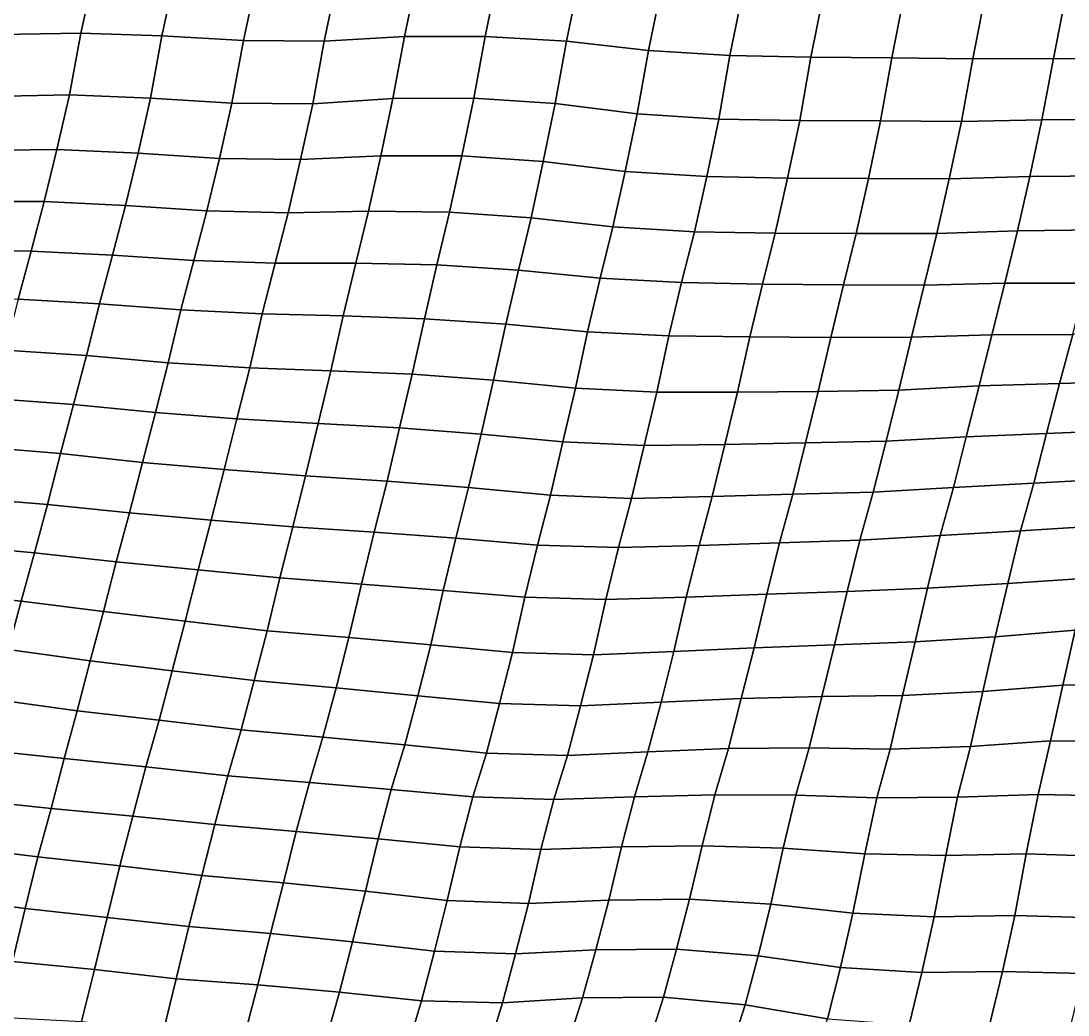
# Model space of a CAD drawing. Header units: metres. Extents: x -7.8 to 5.5, y -4.8 to 2.7.
# Drawn here: x -1.084 to 0.799, y -2.019 to -0.231 of the extents above; entities that cross this region are included whole.
import ezdxf

# ---------------------------------------------------------------- set-up
doc = ezdxf.new("R2010")
doc.units = ezdxf.units.M

msp = doc.modelspace()

# ---------------------------------------------------------------- linework, layer by layer
at = {"layer": 'C2'}
for points in [[(-1.09957, -0.15559, -10.56045), (-1.12167, -0.25536, -10.45304), (-0.97662, -0.25297, -10.42101), (-0.95461, -0.15243, -10.52773)], [(-0.95461, -0.15243, -10.52773), (-0.97662, -0.25297, -10.42101), (-0.83064, -0.25793, -10.39558), (-0.80876, -0.1564, -10.50141)], [(-0.80876, -0.1564, -10.50141), (-0.83064, -0.25793, -10.39558), (-0.68424, -0.2663, -10.37321), (-0.66236, -0.16477, -10.47904)], [(-0.66236, -0.16477, -10.47904), (-0.68424, -0.2663, -10.37321), (-0.53878, -0.2672, -10.34413), (-0.51699, -0.16491, -10.44927)], [(-0.51699, -0.16491, -10.44927), (-0.53878, -0.2672, -10.34413), (-0.39444, -0.25909, -10.30697), (-0.3729, -0.15482, -10.41034)], [(-0.3729, -0.15482, -10.41034), (-0.39444, -0.25909, -10.30697), (-0.24915, -0.25857, -10.27661), (-0.22776, -0.15309, -10.37889)], [(-0.22776, -0.15309, -10.37889), (-0.24915, -0.25857, -10.27661), (-0.10268, -0.26749, -10.25473), (-0.08133, -0.16168, -10.35672)], [(-0.08133, -0.16168, -10.35672), (-0.10268, -0.26749, -10.25473), (0.04477, -0.28421, -10.23985), (0.06615, -0.17873, -10.34214)], [(0.06615, -0.17873, -10.34214), (0.04477, -0.28421, -10.23985), (0.19125, -0.29324, -10.21807), (0.21264, -0.18776, -10.32036)], [(0.21264, -0.18776, -10.32036), (0.19125, -0.29324, -10.21807), (0.33692, -0.29579, -10.19047), (0.35813, -0.18888, -10.29148)], [(0.35813, -0.18888, -10.29148), (0.33692, -0.29579, -10.19047), (0.48246, -0.29724, -10.16189), (0.50358, -0.18967, -10.2623)], [(0.50358, -0.18967, -10.2623), (0.48246, -0.29724, -10.16189), (0.62806, -0.29924, -10.1338), (0.64913, -0.19123, -10.23382)], [(0.64913, -0.19123, -10.23382), (0.62806, -0.29924, -10.1338), (0.77328, -0.29816, -10.10295), (0.79441, -0.19059, -10.20336)], [(0.79441, -0.19059, -10.20336), (0.77328, -0.29816, -10.10295), (0.91883, -0.29972, -10.07446), (0.93987, -0.19149, -10.17428)], [(-1.12167, -0.25536, -10.45304), (-1.1423, -0.36688, -10.35618), (-0.99731, -0.36405, -10.32375), (-0.97662, -0.25297, -10.42101)], [(-0.97662, -0.25297, -10.42101), (-0.99731, -0.36405, -10.32375), (-0.85126, -0.36956, -10.29881), (-0.83064, -0.25793, -10.39558)], [(-0.83064, -0.25793, -10.39558), (-0.85126, -0.36956, -10.29881), (-0.70472, -0.37903, -10.27743), (-0.68424, -0.2663, -10.37321)], [(-0.53878, -0.2672, -10.34413), (-0.55924, -0.38005, -10.24845), (-0.41508, -0.37051, -10.21001), (-0.39444, -0.25909, -10.30697)], [(-0.39444, -0.25909, -10.30697), (-0.41508, -0.37051, -10.21001), (-0.26982, -0.36976, -10.17945), (-0.24915, -0.25857, -10.27661)], [(-0.24915, -0.25857, -10.27661), (-0.26982, -0.36976, -10.17945), (-0.12323, -0.37967, -10.15846), (-0.10268, -0.26749, -10.25473)], [(-0.68424, -0.2663, -10.37321), (-0.70472, -0.37903, -10.27743), (-0.55924, -0.38005, -10.24845), (-0.53878, -0.2672, -10.34413)], [(-0.10268, -0.26749, -10.25473), (-0.12323, -0.37967, -10.15846), (0.02443, -0.39815, -10.14516), (0.04477, -0.28421, -10.23985)], [(0.04477, -0.28421, -10.23985), (0.02443, -0.39815, -10.14516), (0.171, -0.40784, -10.12397), (0.19125, -0.29324, -10.21807)], [(0.19125, -0.29324, -10.21807), (0.171, -0.40784, -10.12397), (0.31662, -0.40995, -10.09598), (0.33692, -0.29579, -10.19047)], [(0.33692, -0.29579, -10.19047), (0.31662, -0.40995, -10.09598), (0.46208, -0.41085, -10.0669), (0.48246, -0.29724, -10.16189)], [(0.48246, -0.29724, -10.16189), (0.46208, -0.41085, -10.0669), (0.60754, -0.41164, -10.03773), (0.62806, -0.29924, -10.1338)], [(0.62806, -0.29924, -10.1338), (0.60754, -0.41164, -10.03773), (0.75256, -0.40902, -10.00549), (0.77328, -0.29816, -10.10295)], [(0.77328, -0.29816, -10.10295), (0.75256, -0.40902, -10.00549), (0.89784, -0.40839, -9.97504), (0.91883, -0.29972, -10.07446)], [(-1.1423, -0.36688, -10.35618), (-1.16474, -0.46402, -10.2464), (-1.01959, -0.46239, -10.21506), (-0.99731, -0.36405, -10.32375)], [(-0.99731, -0.36405, -10.32375), (-1.01959, -0.46239, -10.21506), (-0.87346, -0.46857, -10.19071), (-0.85126, -0.36956, -10.29881)], [(-0.85126, -0.36956, -10.29881), (-0.87346, -0.46857, -10.19071), (-0.72691, -0.47814, -10.16942), (-0.70472, -0.37903, -10.27743)], [(-0.55924, -0.38005, -10.24845), (-0.58131, -0.48014, -10.14133), (-0.43679, -0.47346, -10.10545), (-0.41508, -0.37051, -10.21001)], [(-0.41508, -0.37051, -10.21001), (-0.43679, -0.47346, -10.10545), (-0.29141, -0.47371, -10.07579), (-0.26982, -0.36976, -10.17945)], [(-0.26982, -0.36976, -10.17945), (-0.29141, -0.47371, -10.07579), (-0.14477, -0.48394, -10.05509), (-0.12323, -0.37967, -10.15846)], [(-0.70472, -0.37903, -10.27743), (-0.72691, -0.47814, -10.16942), (-0.58131, -0.48014, -10.14133), (-0.55924, -0.38005, -10.24845)], [(-0.12323, -0.37967, -10.15846), (-0.14477, -0.48394, -10.05509), (0.00278, -0.50154, -10.041), (0.02443, -0.39815, -10.14516)], [(0.02443, -0.39815, -10.14516), (0.00278, -0.50154, -10.041), (0.14931, -0.5109, -10.01952), (0.171, -0.40784, -10.12397)], [(0.171, -0.40784, -10.12397), (0.14931, -0.5109, -10.01952), (0.29498, -0.51345, -9.99192), (0.31662, -0.40995, -10.09598)], [(0.31662, -0.40995, -10.09598), (0.29498, -0.51345, -9.99192), (0.44043, -0.51424, -9.96274), (0.46208, -0.41085, -10.0669)], [(0.46208, -0.41085, -10.0669), (0.44043, -0.51424, -9.96274), (0.58584, -0.5147, -9.93327), (0.60754, -0.41164, -10.03773)], [(0.60754, -0.41164, -10.03773), (0.58584, -0.5147, -9.93327), (0.73072, -0.51088, -9.89996), (0.75256, -0.40902, -10.00549)], [(0.75256, -0.40902, -10.00549), (0.73072, -0.51088, -9.89996), (0.87592, -0.50969, -9.86901), (0.89784, -0.40839, -9.97504)], [(-1.16474, -0.46402, -10.2464), (-1.18783, -0.55588, -10.13189), (-1.04246, -0.55601, -10.10212), (-1.01959, -0.46239, -10.21506)], [(-1.01959, -0.46239, -10.21506), (-1.04246, -0.55601, -10.10212), (-0.89628, -0.56262, -10.07817), (-0.87346, -0.46857, -10.19071)], [(-0.87346, -0.46857, -10.19071), (-0.89628, -0.56262, -10.07817), (-0.74967, -0.57264, -10.05728), (-0.72691, -0.47814, -10.16942)], [(-0.72691, -0.47814, -10.16942), (-0.74967, -0.57264, -10.05728), (-0.60389, -0.57607, -10.03047), (-0.58131, -0.48014, -10.14133)], [(-0.58131, -0.48014, -10.14133), (-0.60389, -0.57607, -10.03047), (-0.45889, -0.57323, -9.99804), (-0.43679, -0.47346, -10.10545)], [(-0.43679, -0.47346, -10.10545), (-0.45889, -0.57323, -9.99804), (-0.31333, -0.5749, -9.96965), (-0.29141, -0.47371, -10.07579)], [(-0.29141, -0.47371, -10.07579), (-0.31333, -0.5749, -9.96965), (-0.16674, -0.58481, -9.94866), (-0.14477, -0.48394, -10.05509)], [(-0.14477, -0.48394, -10.05509), (-0.16674, -0.58481, -9.94866), (-0.01929, -0.60153, -9.93379), (0.00278, -0.50154, -10.041)], [(0.00278, -0.50154, -10.041), (-0.01929, -0.60153, -9.93379), (0.12716, -0.61034, -9.91181), (0.14931, -0.5109, -10.01952)], [(0.14931, -0.5109, -10.01952), (0.12716, -0.61034, -9.91181), (0.27282, -0.61278, -9.88411), (0.29498, -0.51345, -9.99192)], [(0.29498, -0.51345, -9.99192), (0.27282, -0.61278, -9.88411), (0.41827, -0.61357, -9.85494), (0.44043, -0.51424, -9.96274)], [(0.44043, -0.51424, -9.96274), (0.41827, -0.61357, -9.85494), (0.56362, -0.61349, -9.82497), (0.58584, -0.5147, -9.93327)], [(0.58584, -0.5147, -9.93327), (0.56362, -0.61349, -9.82497), (0.70833, -0.60834, -9.79047), (0.73072, -0.51088, -9.89996)], [(0.73072, -0.51088, -9.89996), (0.70833, -0.60834, -9.79047), (0.8535, -0.60694, -9.75933), (0.87592, -0.50969, -9.86901)], [(-1.18783, -0.55588, -10.13189), (-1.21147, -0.64334, -10.01343), (-1.06587, -0.64534, -9.98534), (-1.04246, -0.55601, -10.10212)], [(-1.04246, -0.55601, -10.10212), (-1.06587, -0.64534, -9.98534), (-0.91966, -0.65217, -9.96159), (-0.89628, -0.56262, -10.07817)], [(-0.89628, -0.56262, -10.07817), (-0.91966, -0.65217, -9.96159), (-0.77312, -0.66164, -9.9402), (-0.74967, -0.57264, -10.05728)], [(-0.74967, -0.57264, -10.05728), (-0.77312, -0.66164, -9.9402), (-0.62718, -0.66639, -9.91458), (-0.60389, -0.57607, -10.03047)], [(-0.60389, -0.57607, -10.03047), (-0.62718, -0.66639, -9.91458), (-0.48181, -0.66652, -9.88481), (-0.45889, -0.57323, -9.99804)], [(-0.45889, -0.57323, -9.99804), (-0.48181, -0.66652, -9.88481), (-0.33603, -0.66995, -9.858), (-0.31333, -0.5749, -9.96965)], [(-0.31333, -0.5749, -9.96965), (-0.33603, -0.66995, -9.858), (-0.18954, -0.67898, -9.83622), (-0.16674, -0.58481, -9.94866)], [(-0.16674, -0.58481, -9.94866), (-0.18954, -0.67898, -9.83622), (-0.04239, -0.69339, -9.81927), (-0.01929, -0.60153, -9.93379)], [(-0.01929, -0.60153, -9.93379), (-0.04239, -0.69339, -9.81927), (0.10396, -0.70132, -9.79651), (0.12716, -0.61034, -9.91181)], [(0.12716, -0.61034, -9.91181), (0.10396, -0.70132, -9.79651), (0.24969, -0.70431, -9.7693), (0.27282, -0.61278, -9.88411)], [(0.27282, -0.61278, -9.88411), (0.24969, -0.70431, -9.7693), (0.39524, -0.70587, -9.74082), (0.41827, -0.61357, -9.85494)], [(0.41827, -0.61357, -9.85494), (0.39524, -0.70587, -9.74082), (0.54066, -0.70644, -9.71145), (0.56362, -0.61349, -9.82497)], [(0.56362, -0.61349, -9.82497), (0.54066, -0.70644, -9.71145), (0.68555, -0.70273, -9.67823), (0.70833, -0.60834, -9.79047)], [(0.70833, -0.60834, -9.79047), (0.68555, -0.70273, -9.67823), (0.83091, -0.70275, -9.64836), (0.8535, -0.60694, -9.75933)], [(-1.21147, -0.64334, -10.01343), (-1.2356, -0.72696, -9.89153), (-1.08966, -0.7316, -9.8658), (-1.06587, -0.64534, -9.98534)], [(-1.06587, -0.64534, -9.98534), (-1.08966, -0.7316, -9.8658), (-0.94328, -0.73986, -9.84333), (-0.91966, -0.65217, -9.96159)], [(-0.91966, -0.65217, -9.96159), (-0.94328, -0.73986, -9.84333), (-0.79655, -0.75087, -9.82333), (-0.77312, -0.66164, -9.9402)], [(-0.77312, -0.66164, -9.9402), (-0.79655, -0.75087, -9.82333), (-0.65031, -0.75792, -9.79977), (-0.62718, -0.66639, -9.91458)], [(-0.62718, -0.66639, -9.91458), (-0.65031, -0.75792, -9.79977), (-0.50449, -0.76168, -9.77326), (-0.48181, -0.66652, -9.88481)], [(-0.48181, -0.66652, -9.88481), (-0.50449, -0.76168, -9.77326), (-0.35846, -0.76708, -9.74822), (-0.33603, -0.66995, -9.858)], [(-0.33603, -0.66995, -9.858), (-0.35846, -0.76708, -9.74822), (-0.21191, -0.77666, -9.72694), (-0.18954, -0.67898, -9.83622)], [(-0.18954, -0.67898, -9.83622), (-0.21191, -0.77666, -9.72694), (-0.06486, -0.7902, -9.7092), (-0.04239, -0.69339, -9.81927)], [(-0.04239, -0.69339, -9.81927), (-0.06486, -0.7902, -9.7092), (0.0814, -0.79747, -9.68584), (0.10396, -0.70132, -9.79651)], [(0.10396, -0.70132, -9.79651), (0.0814, -0.79747, -9.68584), (0.22698, -0.79925, -9.65755), (0.24969, -0.70431, -9.7693)], [(0.24969, -0.70431, -9.7693), (0.22698, -0.79925, -9.65755), (0.37244, -0.80015, -9.62848), (0.39524, -0.70587, -9.74082)], [(0.39524, -0.70587, -9.74082), (0.37244, -0.80015, -9.62848), (0.51779, -0.80006, -9.59851), (0.54066, -0.70644, -9.71145)], [(0.54066, -0.70644, -9.71145), (0.51779, -0.80006, -9.59851), (0.66259, -0.79569, -9.5647), (0.68555, -0.70273, -9.67823)], [(0.68555, -0.70273, -9.67823), (0.66259, -0.79569, -9.5647), (0.80788, -0.79516, -9.53434), (0.83091, -0.70275, -9.64836)], [(-1.08966, -0.7316, -9.8658), (-1.11278, -0.82324, -9.75109), (-0.96621, -0.83304, -9.73), (-0.94328, -0.73986, -9.84333)], [(-0.94328, -0.73986, -9.84333), (-0.96621, -0.83304, -9.73), (-0.81923, -0.84602, -9.71177), (-0.79655, -0.75087, -9.82333)], [(-0.79655, -0.75087, -9.82333), (-0.81923, -0.84602, -9.71177), (-0.67275, -0.85505, -9.68999), (-0.65031, -0.75792, -9.79977)], [(-0.65031, -0.75792, -9.79977), (-0.67275, -0.85505, -9.68999), (-0.52674, -0.86024, -9.66476), (-0.50449, -0.76168, -9.77326)], [(-0.50449, -0.76168, -9.77326), (-0.52674, -0.86024, -9.66476), (-0.38062, -0.86641, -9.64042), (-0.35846, -0.76708, -9.74822)], [(-0.35846, -0.76708, -9.74822), (-0.38062, -0.86641, -9.64042), (-0.23394, -0.87698, -9.62002), (-0.21191, -0.77666, -9.72694)], [(-0.21191, -0.77666, -9.72694), (-0.23394, -0.87698, -9.62002), (-0.08673, -0.89183, -9.60346), (-0.06486, -0.7902, -9.7092)], [(-0.06486, -0.7902, -9.7092), (-0.08673, -0.89183, -9.60346), (0.05949, -0.89878, -9.57981), (0.0814, -0.79747, -9.68584)], [(0.0814, -0.79747, -9.68584), (0.05949, -0.89878, -9.57981), (0.20483, -0.89869, -9.54984), (0.22698, -0.79925, -9.65755)], [(0.22698, -0.79925, -9.65755), (0.20483, -0.89869, -9.54984), (0.35002, -0.89739, -9.5188), (0.37244, -0.80015, -9.62848)], [(0.37244, -0.80015, -9.62848), (0.35002, -0.89739, -9.5188), (0.49512, -0.89533, -9.48706), (0.51779, -0.80006, -9.59851)], [(0.51779, -0.80006, -9.59851), (0.49512, -0.89533, -9.48706), (0.63949, -0.88744, -9.45009), (0.66259, -0.79569, -9.5647)], [(0.66259, -0.79569, -9.5647), (0.63949, -0.88744, -9.45009), (0.78433, -0.88339, -9.41658), (0.80788, -0.79516, -9.53434)], [(0.80788, -0.79516, -9.53434), (0.78433, -0.88339, -9.41658), (0.92914, -0.87902, -9.38277), (0.95317, -0.79463, -9.50399)], [(-1.11278, -0.82324, -9.75109), (-1.13651, -0.91004, -9.63205), (-0.98979, -0.92094, -9.61194), (-0.96621, -0.83304, -9.73)], [(-0.96621, -0.83304, -9.73), (-0.98979, -0.92094, -9.61194), (-0.84261, -0.93557, -9.59519), (-0.81923, -0.84602, -9.71177)], [(-0.81923, -0.84602, -9.71177), (-0.84261, -0.93557, -9.59519), (-0.69588, -0.94658, -9.57518), (-0.67275, -0.85505, -9.68999)], [(-0.67275, -0.85505, -9.68999), (-0.69588, -0.94658, -9.57518), (-0.54948, -0.95495, -9.55281), (-0.52674, -0.86024, -9.66476)], [(-0.52674, -0.86024, -9.66476), (-0.54948, -0.95495, -9.55281), (-0.40315, -0.96277, -9.52995), (-0.38062, -0.86641, -9.64042)], [(-0.38062, -0.86641, -9.64042), (-0.40315, -0.96277, -9.52995), (-0.25638, -0.97411, -9.51024), (-0.23394, -0.87698, -9.62002)], [(-0.23394, -0.87698, -9.62002), (-0.25638, -0.97411, -9.51024), (-0.10925, -0.98831, -9.49309), (-0.08673, -0.89183, -9.60346)], [(0.63949, -0.88744, -9.45009), (0.61635, -0.97897, -9.33529), (0.76097, -0.97306, -9.3001), (0.78433, -0.88339, -9.41658)], [(0.78433, -0.88339, -9.41658), (0.76097, -0.97306, -9.3001), (0.90558, -0.96715, -9.26491), (0.92914, -0.87902, -9.38277)], [(-0.08673, -0.89183, -9.60346), (-0.10925, -0.98831, -9.49309), (0.03689, -0.99459, -9.46885), (0.05949, -0.89878, -9.57981)], [(0.05949, -0.89878, -9.57981), (0.03689, -0.99459, -9.46885), (0.18203, -0.99285, -9.4374), (0.20483, -0.89869, -9.54984)], [(0.20483, -0.89869, -9.54984), (0.18203, -0.99285, -9.4374), (0.32704, -0.99013, -9.40507), (0.35002, -0.89739, -9.5188)], [(0.35002, -0.89739, -9.5188), (0.32704, -0.99013, -9.40507), (0.47201, -0.98708, -9.37245), (0.49512, -0.89533, -9.48706)], [(0.49512, -0.89533, -9.48706), (0.47201, -0.98708, -9.37245), (0.61635, -0.97897, -9.33529), (0.63949, -0.88744, -9.45009)], [(-1.13651, -0.91004, -9.63205), (-1.16018, -0.99729, -9.51339), (-1.01333, -1.00929, -9.49427), (-0.98979, -0.92094, -9.61194)], [(-0.98979, -0.92094, -9.61194), (-1.01333, -1.00929, -9.49427), (-0.86599, -1.02513, -9.47861), (-0.84261, -0.93557, -9.59519)], [(-0.84261, -0.93557, -9.59519), (-0.86599, -1.02513, -9.47861), (-0.71907, -1.03767, -9.45998), (-0.69588, -0.94658, -9.57518)], [(-0.69588, -0.94658, -9.57518), (-0.71907, -1.03767, -9.45998), (-0.57224, -1.04945, -9.44067), (-0.54948, -0.95495, -9.55281)], [(-0.54948, -0.95495, -9.55281), (-0.57224, -1.04945, -9.44067), (-0.42575, -1.05859, -9.41899), (-0.40315, -0.96277, -9.52995)], [(-0.40315, -0.96277, -9.52995), (-0.42575, -1.05859, -9.41899), (-0.27895, -1.07015, -9.39947), (-0.25638, -0.97411, -9.51024)], [(-0.25638, -0.97411, -9.51024), (-0.27895, -1.07015, -9.39947), (-0.13183, -1.08423, -9.38223), (-0.10925, -0.98831, -9.49309)], [(0.47201, -0.98708, -9.37245), (0.44886, -1.0785, -9.25754), (0.59318, -1.07017, -9.22018), (0.61635, -0.97897, -9.33529)], [(0.61635, -0.97897, -9.33529), (0.59318, -1.07017, -9.22018), (0.7376, -1.06272, -9.18361), (0.76097, -0.97306, -9.3001)], [(0.76097, -0.97306, -9.3001), (0.7376, -1.06272, -9.18361), (0.88195, -1.05472, -9.14655), (0.90558, -0.96715, -9.26491)], [(-1.16018, -0.99729, -9.51339), (-1.18329, -1.08904, -9.39878), (-1.03645, -1.10092, -9.37957), (-1.01333, -1.00929, -9.49427)], [(-0.10925, -0.98831, -9.49309), (-0.13183, -1.08423, -9.38223), (0.01423, -1.08985, -9.35739), (0.03689, -0.99459, -9.46885)], [(0.03689, -0.99459, -9.46885), (0.01423, -1.08985, -9.35739), (0.15916, -1.08647, -9.32447), (0.18203, -0.99285, -9.4374)], [(0.18203, -0.99285, -9.4374), (0.15916, -1.08647, -9.32447), (0.30402, -1.08254, -9.29105), (0.32704, -0.99013, -9.40507)], [(0.32704, -0.99013, -9.40507), (0.30402, -1.08254, -9.29105), (0.44886, -1.0785, -9.25754), (0.47201, -0.98708, -9.37245)], [(-1.01333, -1.00929, -9.49427), (-1.03645, -1.10092, -9.37957), (-0.88919, -1.11611, -9.36331), (-0.86599, -1.02513, -9.47861)], [(-0.86599, -1.02513, -9.47861), (-0.88919, -1.11611, -9.36331), (-0.74224, -1.12887, -9.34488), (-0.71907, -1.03767, -9.45998)], [(-0.71907, -1.03767, -9.45998), (-0.74224, -1.12887, -9.34488), (-0.59535, -1.1412, -9.32606), (-0.57224, -1.04945, -9.44067)], [(-0.57224, -1.04945, -9.44067), (-0.59535, -1.1412, -9.32606), (-0.44881, -1.15067, -9.30467), (-0.42575, -1.05859, -9.41899)], [(0.7376, -1.06272, -9.18361), (0.71372, -1.14832, -9.06348), (0.85795, -1.13933, -9.02553), (0.88195, -1.05472, -9.14655)], [(-0.42575, -1.05859, -9.41899), (-0.44881, -1.15067, -9.30467), (-0.30212, -1.16135, -9.28437), (-0.27895, -1.07015, -9.39947)], [(-0.27895, -1.07015, -9.39947), (-0.30212, -1.16135, -9.28437), (-0.15521, -1.17378, -9.26565), (-0.13183, -1.08423, -9.38223)], [(0.44886, -1.0785, -9.25754), (0.42507, -1.16475, -9.138), (0.56938, -1.15642, -9.10064), (0.59318, -1.07017, -9.22018)], [(0.59318, -1.07017, -9.22018), (0.56938, -1.15642, -9.10064), (0.71372, -1.14832, -9.06348), (0.7376, -1.06272, -9.18361)], [(-1.18329, -1.08904, -9.39878), (-1.20716, -1.17464, -9.27865), (-1.06017, -1.18773, -9.26052), (-1.03645, -1.10092, -9.37957)], [(-0.13183, -1.08423, -9.38223), (-0.15521, -1.17378, -9.26565), (-0.00929, -1.17831, -9.23982), (0.01423, -1.08985, -9.35739)], [(0.01423, -1.08985, -9.35739), (-0.00929, -1.17831, -9.23982), (0.13564, -1.17492, -9.2069), (0.15916, -1.08647, -9.32447)], [(0.15916, -1.08647, -9.32447), (0.13564, -1.17492, -9.2069), (0.28037, -1.17, -9.1726), (0.30402, -1.08254, -9.29105)], [(0.30402, -1.08254, -9.29105), (0.28037, -1.17, -9.1726), (0.42507, -1.16475, -9.138), (0.44886, -1.0785, -9.25754)], [(-1.03645, -1.10092, -9.37957), (-1.06017, -1.18773, -9.26052), (-0.91281, -1.20379, -9.24505), (-0.88919, -1.11611, -9.36331)], [(-0.88919, -1.11611, -9.36331), (-0.91281, -1.20379, -9.24505), (-0.76563, -1.21843, -9.2283), (-0.74224, -1.12887, -9.34488)], [(-0.74224, -1.12887, -9.34488), (-0.76563, -1.21843, -9.2283), (-0.61844, -1.23306, -9.21154), (-0.59535, -1.1412, -9.32606)], [(-0.59535, -1.1412, -9.32606), (-0.61844, -1.23306, -9.21154), (-0.4717, -1.24418, -9.19164), (-0.44881, -1.15067, -9.30467)], [(0.56938, -1.15642, -9.10064), (0.54665, -1.25114, -8.98869), (0.69099, -1.24303, -8.95153), (0.71372, -1.14832, -9.06348)], [(0.71372, -1.14832, -9.06348), (0.69099, -1.24303, -8.95153), (0.83515, -1.2335, -8.91309), (0.85795, -1.13933, -9.02553)], [(-0.44881, -1.15067, -9.30467), (-0.4717, -1.24418, -9.19164), (-0.3249, -1.25573, -9.17213), (-0.30212, -1.16135, -9.28437)], [(-0.30212, -1.16135, -9.28437), (-0.3249, -1.25573, -9.17213), (-0.17805, -1.26773, -9.15301), (-0.15521, -1.17378, -9.26565)], [(0.28037, -1.17, -9.1726), (0.25734, -1.2623, -9.05848), (0.40207, -1.25738, -9.02418), (0.42507, -1.16475, -9.138)], [(0.42507, -1.16475, -9.138), (0.40207, -1.25738, -9.02418), (0.54665, -1.25114, -8.98869), (0.56938, -1.15642, -9.10064)], [(-1.20716, -1.17464, -9.27865), (-1.23118, -1.25913, -9.15753), (-1.08388, -1.27465, -9.14157), (-1.06017, -1.18773, -9.26052)], [(-0.15521, -1.17378, -9.26565), (-0.17805, -1.26773, -9.15301), (-0.03217, -1.27193, -9.12689), (-0.00929, -1.17831, -9.23982)], [(-0.00929, -1.17831, -9.23982), (-0.03217, -1.27193, -9.12689), (0.11267, -1.26777, -9.09328), (0.13564, -1.17492, -9.2069)], [(0.13564, -1.17492, -9.2069), (0.11267, -1.26777, -9.09328), (0.25734, -1.2623, -9.05848), (0.28037, -1.17, -9.1726)], [(-1.06017, -1.18773, -9.26052), (-1.08388, -1.27465, -9.14157), (-0.93615, -1.29367, -9.12876), (-0.91281, -1.20379, -9.24505)], [(-0.91281, -1.20379, -9.24505), (-0.93615, -1.29367, -9.12876), (-0.78865, -1.31083, -9.11428), (-0.76563, -1.21843, -9.2283)], [(-0.76563, -1.21843, -9.2283), (-0.78865, -1.31083, -9.11428), (-0.64116, -1.32788, -9.0997), (-0.61844, -1.23306, -9.21154)], [(-0.61844, -1.23306, -9.21154), (-0.64116, -1.32788, -9.0997), (-0.49426, -1.34032, -9.08097), (-0.4717, -1.24418, -9.19164)], [(0.54665, -1.25114, -8.98869), (0.52417, -1.34794, -8.87862), (0.66842, -1.33907, -8.84077), (0.69099, -1.24303, -8.95153)], [(0.69099, -1.24303, -8.95153), (0.66842, -1.33907, -8.84077), (0.81229, -1.32722, -8.80025), (0.83515, -1.2335, -8.91309)], [(-1.23118, -1.25913, -9.15753), (-1.25498, -1.34528, -9.03789), (-1.10757, -1.36178, -9.02282), (-1.08388, -1.27465, -9.14157)], [(-0.4717, -1.24418, -9.19164), (-0.49426, -1.34032, -9.08097), (-0.34724, -1.35363, -9.06304), (-0.3249, -1.25573, -9.17213)], [(-0.3249, -1.25573, -9.17213), (-0.34724, -1.35363, -9.06304), (-0.20018, -1.36728, -9.0454), (-0.17805, -1.26773, -9.15301)], [(0.25734, -1.2623, -9.05848), (0.23478, -1.35845, -8.94782), (0.37952, -1.35352, -8.91351), (0.40207, -1.25738, -9.02418)], [(0.40207, -1.25738, -9.02418), (0.37952, -1.35352, -8.91351), (0.52417, -1.34794, -8.87862), (0.54665, -1.25114, -8.98869)], [(-1.08388, -1.27465, -9.14157), (-1.10757, -1.36178, -9.02282), (-0.95968, -1.38202, -9.01109), (-0.93615, -1.29367, -9.12876)], [(-0.17805, -1.26773, -9.15301), (-0.20018, -1.36728, -9.0454), (-0.05433, -1.37126, -9.01908), (-0.03217, -1.27193, -9.12689)], [(-0.03217, -1.27193, -9.12689), (-0.05433, -1.37126, -9.01908), (0.09029, -1.36535, -8.98389), (0.11267, -1.26777, -9.09328)], [(0.11267, -1.26777, -9.09328), (0.09029, -1.36535, -8.98389), (0.23478, -1.35845, -8.94782), (0.25734, -1.2623, -9.05848)], [(-0.93615, -1.29367, -9.12876), (-0.95968, -1.38202, -9.01109), (-0.8121, -1.39984, -8.9972), (-0.78865, -1.31083, -9.11428)], [(-0.78865, -1.31083, -9.11428), (-0.8121, -1.39984, -8.9972), (-0.66451, -1.41777, -8.98341), (-0.64116, -1.32788, -9.0997)], [(-0.64116, -1.32788, -9.0997), (-0.66451, -1.41777, -8.98341), (-0.51751, -1.43086, -8.96528), (-0.49426, -1.34032, -9.08097)], [(0.66842, -1.33907, -8.84077), (0.64609, -1.43708, -8.73178), (0.79002, -1.42567, -8.69166), (0.81229, -1.32722, -8.80025)], [(0.81229, -1.32722, -8.80025), (0.79002, -1.42567, -8.69166), (0.93531, -1.42515, -8.6613), (0.95758, -1.3267, -8.76989)], [(-0.49426, -1.34032, -9.08097), (-0.51751, -1.43086, -8.96528), (-0.37041, -1.44483, -8.94793), (-0.34724, -1.35363, -9.06304)], [(-0.34724, -1.35363, -9.06304), (-0.37041, -1.44483, -8.94793), (-0.22328, -1.45903, -8.93079), (-0.20018, -1.36728, -9.0454)], [(0.23478, -1.35845, -8.94782), (0.21164, -1.44998, -8.83301), (0.35657, -1.44659, -8.80009), (0.37952, -1.35352, -8.91351)], [(0.37952, -1.35352, -8.91351), (0.35657, -1.44659, -8.80009), (0.50167, -1.44453, -8.76835), (0.52417, -1.34794, -8.87862)], [(0.52417, -1.34794, -8.87862), (0.50167, -1.44453, -8.76835), (0.64609, -1.43708, -8.73178), (0.66842, -1.33907, -8.84077)], [(-1.10757, -1.36178, -9.02282), (-1.13088, -1.45188, -8.90673), (-0.98304, -1.47179, -8.89471), (-0.95968, -1.38202, -9.01109)], [(-0.20018, -1.36728, -9.0454), (-0.22328, -1.45903, -8.93079), (-0.07742, -1.46312, -8.90457), (-0.05433, -1.37126, -9.01908)], [(-0.05433, -1.37126, -9.01908), (-0.07742, -1.46312, -8.90457), (0.06713, -1.45666, -8.86889), (0.09029, -1.36535, -8.98389)], [(0.09029, -1.36535, -8.98389), (0.06713, -1.45666, -8.86889), (0.21164, -1.44998, -8.83301), (0.23478, -1.35845, -8.94782)], [(-0.95968, -1.38202, -9.01109), (-0.98304, -1.47179, -8.89471), (-0.83557, -1.48873, -8.88003), (-0.8121, -1.39984, -8.9972)], [(-0.8121, -1.39984, -8.9972), (-0.83557, -1.48873, -8.88003), (-0.68804, -1.50611, -8.86574), (-0.66451, -1.41777, -8.98341)], [(-0.66451, -1.41777, -8.98341), (-0.68804, -1.50611, -8.86574), (-0.54103, -1.51931, -8.84771), (-0.51751, -1.43086, -8.96528)], [(-0.51751, -1.43086, -8.96528), (-0.54103, -1.51931, -8.84771), (-0.39392, -1.5334, -8.83046), (-0.37041, -1.44483, -8.94793)], [(0.64609, -1.43708, -8.73178), (0.62389, -1.53608, -8.62367), (0.76801, -1.52621, -8.58493), (0.79002, -1.42567, -8.69166)], [(0.79002, -1.42567, -8.69166), (0.76801, -1.52621, -8.58493), (0.91344, -1.52678, -8.55556), (0.93531, -1.42515, -8.6613)], [(-0.37041, -1.44483, -8.94793), (-0.39392, -1.5334, -8.83046), (-0.24671, -1.54825, -8.81391), (-0.22328, -1.45903, -8.93079)], [(0.06713, -1.45666, -8.86889), (0.0437, -1.54588, -8.75201), (0.18833, -1.54008, -8.71692), (0.21164, -1.44998, -8.83301)], [(0.21164, -1.44998, -8.83301), (0.18833, -1.54008, -8.71692), (0.33351, -1.53867, -8.68577), (0.35657, -1.44659, -8.80009)], [(0.35657, -1.44659, -8.80009), (0.33351, -1.53867, -8.68577), (0.47913, -1.54078, -8.65778), (0.50167, -1.44453, -8.76835)], [(0.50167, -1.44453, -8.76835), (0.47913, -1.54078, -8.65778), (0.62389, -1.53608, -8.62367), (0.64609, -1.43708, -8.73178)], [(-1.13088, -1.45188, -8.90673), (-1.15418, -1.5421, -8.79074), (-1.00683, -1.55805, -8.77517), (-0.98304, -1.47179, -8.89471)], [(-0.22328, -1.45903, -8.93079), (-0.24671, -1.54825, -8.81391), (-0.10081, -1.55256, -8.78789), (-0.07742, -1.46312, -8.90457)], [(-0.07742, -1.46312, -8.90457), (-0.10081, -1.55256, -8.78789), (0.0437, -1.54588, -8.75201), (0.06713, -1.45666, -8.86889)], [(-0.98304, -1.47179, -8.89471), (-1.00683, -1.55805, -8.77517), (-0.85965, -1.57268, -8.75842), (-0.83557, -1.48873, -8.88003)], [(-0.83557, -1.48873, -8.88003), (-0.85965, -1.57268, -8.75842), (-0.71227, -1.58885, -8.74305), (-0.68804, -1.50611, -8.86574)], [(-0.68804, -1.50611, -8.86574), (-0.71227, -1.58885, -8.74305), (-0.5654, -1.60096, -8.72403), (-0.54103, -1.51931, -8.84771)], [(-0.54103, -1.51931, -8.84771), (-0.5654, -1.60096, -8.72403), (-0.41845, -1.61372, -8.7056), (-0.39392, -1.5334, -8.83046)], [(-1.15418, -1.5421, -8.79074), (-1.17752, -1.63198, -8.67445), (-1.03021, -1.6476, -8.65859), (-1.00683, -1.55805, -8.77517)], [(-0.39392, -1.5334, -8.83046), (-0.41845, -1.61372, -8.7056), (-0.27144, -1.62704, -8.68766), (-0.24671, -1.54825, -8.81391)], [(0.0437, -1.54588, -8.75201), (0.01925, -1.62686, -8.62774), (0.16414, -1.62315, -8.59452), (0.18833, -1.54008, -8.71692)], [(0.18833, -1.54008, -8.71692), (0.16414, -1.62315, -8.59452), (0.30959, -1.62394, -8.56534), (0.33351, -1.53867, -8.68577)], [(0.33351, -1.53867, -8.68577), (0.30959, -1.62394, -8.56534), (0.45557, -1.6289, -8.53992), (0.47913, -1.54078, -8.65778)], [(0.47913, -1.54078, -8.65778), (0.45557, -1.6289, -8.53992), (0.60076, -1.62761, -8.50887), (0.62389, -1.53608, -8.62367)], [(0.62389, -1.53608, -8.62367), (0.60076, -1.62761, -8.50887), (0.74545, -1.62236, -8.47427), (0.76801, -1.52621, -8.58493)], [(0.76801, -1.52621, -8.58493), (0.74545, -1.62236, -8.47427), (0.89124, -1.62578, -8.44746), (0.91344, -1.52678, -8.55556)], [(-1.00683, -1.55805, -8.77517), (-1.03021, -1.6476, -8.65859), (-0.8831, -1.66168, -8.64134), (-0.85965, -1.57268, -8.75842)], [(-0.24671, -1.54825, -8.81391), (-0.27144, -1.62704, -8.68766), (-0.12553, -1.63145, -8.66174), (-0.10081, -1.55256, -8.78789)], [(-0.10081, -1.55256, -8.78789), (-0.12553, -1.63145, -8.66174), (0.01925, -1.62686, -8.62774), (0.0437, -1.54588, -8.75201)], [(-0.85965, -1.57268, -8.75842), (-0.8831, -1.66168, -8.64134), (-0.73585, -1.67687, -8.62508), (-0.71227, -1.58885, -8.74305)], [(-0.71227, -1.58885, -8.74305), (-0.73585, -1.67687, -8.62508), (-0.58896, -1.68908, -8.60616), (-0.5654, -1.60096, -8.72403)], [(-0.5654, -1.60096, -8.72403), (-0.58896, -1.68908, -8.60616), (-0.44193, -1.70251, -8.58833), (-0.41845, -1.61372, -8.7056)], [(-0.41845, -1.61372, -8.7056), (-0.44193, -1.70251, -8.58833), (-0.29482, -1.71659, -8.57108), (-0.27144, -1.62704, -8.68766)], [(-1.17752, -1.63198, -8.67445), (-1.20153, -1.71648, -8.55333), (-1.05386, -1.73506, -8.54013), (-1.03021, -1.6476, -8.65859)], [(-0.27144, -1.62704, -8.68766), (-0.29482, -1.71659, -8.57108), (-0.14884, -1.72156, -8.54565), (-0.12553, -1.63145, -8.66174)], [(-0.12553, -1.63145, -8.66174), (-0.14884, -1.72156, -8.54565), (-0.00405, -1.71707, -8.51175), (0.01925, -1.62686, -8.62774)], [(0.01925, -1.62686, -8.62774), (-0.00405, -1.71707, -8.51175), (0.14103, -1.7149, -8.47991), (0.16414, -1.62315, -8.59452)], [(0.16414, -1.62315, -8.59452), (0.14103, -1.7149, -8.47991), (0.28694, -1.71931, -8.45399), (0.30959, -1.62394, -8.56534)], [(0.30959, -1.62394, -8.56534), (0.28694, -1.71931, -8.45399), (0.43356, -1.72944, -8.43319), (0.45557, -1.6289, -8.53992)], [(0.45557, -1.6289, -8.53992), (0.43356, -1.72944, -8.43319), (0.5793, -1.73254, -8.40609), (0.60076, -1.62761, -8.50887)], [(0.60076, -1.62761, -8.50887), (0.5793, -1.73254, -8.40609), (0.72428, -1.7296, -8.37356), (0.74545, -1.62236, -8.47427)], [(0.74545, -1.62236, -8.47427), (0.72428, -1.7296, -8.37356), (0.8702, -1.73412, -8.34774), (0.89124, -1.62578, -8.44746)], [(-1.03021, -1.6476, -8.65859), (-1.05386, -1.73506, -8.54013), (-0.90648, -1.75124, -8.52476), (-0.8831, -1.66168, -8.64134)], [(-0.8831, -1.66168, -8.64134), (-0.90648, -1.75124, -8.52476), (-0.75902, -1.76807, -8.50998), (-0.73585, -1.67687, -8.62508)], [(-0.73585, -1.67687, -8.62508), (-0.75902, -1.76807, -8.50998), (-0.61199, -1.78149, -8.49214), (-0.58896, -1.68908, -8.60616)], [(-0.58896, -1.68908, -8.60616), (-0.61199, -1.78149, -8.49214), (-0.46474, -1.79667, -8.47589), (-0.44193, -1.70251, -8.58833)], [(-0.44193, -1.70251, -8.58833), (-0.46474, -1.79667, -8.47589), (-0.31732, -1.81317, -8.46081), (-0.29482, -1.71659, -8.57108)], [(-1.20153, -1.71648, -8.55333), (-1.2247, -1.80779, -8.43833), (-1.07684, -1.8278, -8.42641), (-1.05386, -1.73506, -8.54013)], [(-0.29482, -1.71659, -8.57108), (-0.31732, -1.81317, -8.46081), (-0.17128, -1.81869, -8.43587), (-0.14884, -1.72156, -8.54565)], [(-0.14884, -1.72156, -8.54565), (-0.17128, -1.81869, -8.43587), (-0.0267, -1.81245, -8.40039), (-0.00405, -1.71707, -8.51175)], [(-0.00405, -1.71707, -8.51175), (-0.0267, -1.81245, -8.40039), (0.11846, -1.81093, -8.36914), (0.14103, -1.7149, -8.47991)], [(0.14103, -1.7149, -8.47991), (0.11846, -1.81093, -8.36914), (0.26493, -1.81985, -8.34726), (0.28694, -1.71931, -8.45399)], [(0.28694, -1.71931, -8.45399), (0.26493, -1.81985, -8.34726), (0.41232, -1.83613, -8.33199), (0.43356, -1.72944, -8.43319)], [(0.43356, -1.72944, -8.43319), (0.41232, -1.83613, -8.33199), (0.5585, -1.84275, -8.30804), (0.5793, -1.73254, -8.40609)], [(0.5793, -1.73254, -8.40609), (0.5585, -1.84275, -8.30804), (0.70357, -1.84046, -8.27611), (0.72428, -1.7296, -8.37356)], [(0.72428, -1.7296, -8.37356), (0.70357, -1.84046, -8.27611), (0.84945, -1.84466, -8.24999), (0.8702, -1.73412, -8.34774)], [(-1.05386, -1.73506, -8.54013), (-1.07684, -1.8278, -8.42641), (-0.92945, -1.84408, -8.41114), (-0.90648, -1.75124, -8.52476)], [(-0.90648, -1.75124, -8.52476), (-0.92945, -1.84408, -8.41114), (-0.78207, -1.86025, -8.39576), (-0.75902, -1.76807, -8.50998)], [(-0.75902, -1.76807, -8.50998), (-0.78207, -1.86025, -8.39576), (-0.63516, -1.87269, -8.37704), (-0.61199, -1.78149, -8.49214)], [(-0.61199, -1.78149, -8.49214), (-0.63516, -1.87269, -8.37704), (-0.48794, -1.88765, -8.36059), (-0.46474, -1.79667, -8.47589)], [(-1.2247, -1.80779, -8.43833), (-1.2472, -1.90437, -8.32806), (-1.09951, -1.92307, -8.31495), (-1.07684, -1.8278, -8.42641)], [(-0.46474, -1.79667, -8.47589), (-0.48794, -1.88765, -8.36059), (-0.34048, -1.90448, -8.34581), (-0.31732, -1.81317, -8.46081)], [(-0.31732, -1.81317, -8.46081), (-0.34048, -1.90448, -8.34581), (-0.19451, -1.90945, -8.32038), (-0.17128, -1.81869, -8.43587)], [(-0.17128, -1.81869, -8.43587), (-0.19451, -1.90945, -8.32038), (-0.05008, -1.902, -8.28381), (-0.0267, -1.81245, -8.40039)], [(-0.0267, -1.81245, -8.40039), (-0.05008, -1.902, -8.28381), (0.09512, -1.90081, -8.25286), (0.11846, -1.81093, -8.36914)], [(0.11846, -1.81093, -8.36914), (0.09512, -1.90081, -8.25286), (0.24196, -1.9127, -8.23364), (0.26493, -1.81985, -8.34726)], [(0.26493, -1.81985, -8.34726), (0.24196, -1.9127, -8.23364), (0.38994, -1.93371, -8.22261), (0.41232, -1.83613, -8.33199)], [(-1.07684, -1.8278, -8.42641), (-1.09951, -1.92307, -8.31495), (-0.95235, -1.93748, -8.298), (-0.92945, -1.84408, -8.41114)], [(-0.92945, -1.84408, -8.41114), (-0.95235, -1.93748, -8.298), (-0.80491, -1.9542, -8.28313), (-0.78207, -1.86025, -8.39576)], [(0.41232, -1.83613, -8.33199), (0.38994, -1.93371, -8.22261), (0.53644, -1.94285, -8.20093), (0.5585, -1.84275, -8.30804)], [(0.5585, -1.84275, -8.30804), (0.53644, -1.94285, -8.20093), (0.68155, -1.94089, -8.16929), (0.70357, -1.84046, -8.27611)], [(0.70357, -1.84046, -8.27611), (0.68155, -1.94089, -8.16929), (0.8274, -1.94487, -8.14297), (0.84945, -1.84466, -8.24999)], [(-0.78207, -1.86025, -8.39576), (-0.80491, -1.9542, -8.28313), (-0.65819, -1.9651, -8.26302), (-0.63516, -1.87269, -8.37704)], [(-0.63516, -1.87269, -8.37704), (-0.65819, -1.9651, -8.26302), (-0.51118, -1.9783, -8.24499), (-0.48794, -1.88765, -8.36059)], [(-0.48794, -1.88765, -8.36059), (-0.51118, -1.9783, -8.24499), (-0.3639, -1.99371, -8.22893), (-0.34048, -1.90448, -8.34581)], [(-0.19451, -1.90945, -8.32038), (-0.21809, -1.99735, -8.20232), (-0.07388, -1.98826, -8.16427), (-0.05008, -1.902, -8.28381)], [(-0.05008, -1.902, -8.28381), (-0.07388, -1.98826, -8.16427), (0.07138, -1.98751, -8.13371), (0.09512, -1.90081, -8.25286)], [(0.09512, -1.90081, -8.25286), (0.07138, -1.98751, -8.13371), (0.21843, -2.00104, -8.11597), (0.24196, -1.9127, -8.23364)], [(-0.34048, -1.90448, -8.34581), (-0.3639, -1.99371, -8.22893), (-0.21809, -1.99735, -8.20232), (-0.19451, -1.90945, -8.32038)], [(0.24196, -1.9127, -8.23364), (0.21843, -2.00104, -8.11597), (0.36692, -2.02611, -8.10859), (0.38994, -1.93371, -8.22261)], [(-1.09951, -1.92307, -8.31495), (-1.1216, -2.02295, -8.20764), (-0.97526, -2.03077, -8.18477), (-0.95235, -1.93748, -8.298)], [(-0.95235, -1.93748, -8.298), (-0.97526, -2.03077, -8.18477), (-0.82775, -2.04804, -8.17039), (-0.80491, -1.9542, -8.28313)], [(0.38994, -1.93371, -8.22261), (0.36692, -2.02611, -8.10859), (0.51361, -2.03679, -8.08829), (0.53644, -1.94285, -8.20093)], [(-0.80491, -1.9542, -8.28313), (-0.82775, -2.04804, -8.17039), (-0.68163, -2.05421, -8.14605), (-0.65819, -1.9651, -8.26302)], [(0.53644, -1.94285, -8.20093), (0.51361, -2.03679, -8.08829), (0.65874, -2.03506, -8.05684), (0.68155, -1.94089, -8.16929)], [(0.68155, -1.94089, -8.16929), (0.65874, -2.03506, -8.05684), (0.80452, -2.03848, -8.03004), (0.8274, -1.94487, -8.14297)], [(-0.65819, -1.9651, -8.26302), (-0.68163, -2.05421, -8.14605), (-0.53522, -2.06258, -8.12367), (-0.51118, -1.9783, -8.24499)], [(-0.51118, -1.9783, -8.24499), (-0.53522, -2.06258, -8.12367), (-0.38821, -2.0759, -8.10574), (-0.3639, -1.99371, -8.22893)], [(-0.3639, -1.99371, -8.22893), (-0.38821, -2.0759, -8.10574), (-0.24268, -2.07724, -8.07706), (-0.21809, -1.99735, -8.20232)], [(-0.21809, -1.99735, -8.20232), (-0.24268, -2.07724, -8.07706), (-0.09877, -2.06573, -8.03684), (-0.07388, -1.98826, -8.16427)], [(-0.07388, -1.98826, -8.16427), (-0.09877, -2.06573, -8.03684), (0.04664, -2.06619, -8.00737), (0.07138, -1.98751, -8.13371)], [(0.07138, -1.98751, -8.13371), (0.04664, -2.06619, -8.00737), (0.19366, -2.0795, -7.98943), (0.21843, -2.00104, -8.11597)], [(0.21843, -2.00104, -8.11597), (0.19366, -2.0795, -7.98943), (0.34202, -2.10358, -7.98116), (0.36692, -2.02611, -8.10859)]]:
    msp.add_3dface(points, dxfattribs=at)

doc.saveas('drawing.dxf')
